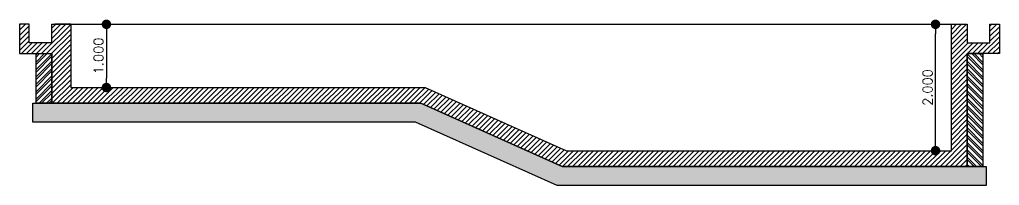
# Model space of a CAD drawing. Header units: metres. Extents: x 2217 to 2595, y -381 to -273.
# Drawn here: x 2423.12 to 2438.61, y -322.73 to -320.1 of the extents above; entities that cross this region are included whole.
import ezdxf

# ---------------------------------------------------------------- set-up
doc = ezdxf.new("R2010")
doc.units = ezdxf.units.M
doc.header["$LTSCALE"] = 0.5
doc.header["$MEASUREMENT"] = 0
doc.header["$PDMODE"] = 3
doc.header["$PDSIZE"] = -1
doc.layers.add('A-COLH', color=1, linetype='Continuous')
doc.layers.add('A-POOL', color=152, linetype='Continuous')
doc.layers.add('A-Wall', color=7, linetype='Continuous', lineweight=30)
doc.styles.add('ROMANS', font='romans.shx')
doc.dimstyles.new('Copy of dim50 new', dxfattribs={"dimscale": 50, "dimtxt": 0.003, "dimasz": 0.003, "dimexe": 0.001, "dimexo": 0.001, "dimgap": 0.001, "dimtad": 1, "dimdec": 3, "dimzin": 0, "dimdsep": 46, "dimtxsty": 'ROMANS', "dimblk": 'DOT', "dimcen": 0, "dimclrd": 5, "dimclre": 1, "dimclrt": 7, "dimadec": 0, "dimazin": 0, "dimtfac": 1, "dimtdec": 3, "dimtix": 1, "dimtmove": 2, "dimatfit": 3, "dimldrblk": 'DTICK', "dimfxl": 1, "dimtolj": 1, "dimtzin": 0, "dimlwe": 20, "dimarcsym": 0})

# ---------------------------------------------------------------- blocks, each defined once
blk = doc.blocks.new('_Dot')
at = {"color": 0, "linetype": 'ByBlock', "lineweight": -2}
blk.add_line((-0.5, 0), (-1, 0), dxfattribs=at)
at = {"color": 0, "linetype": 'ByBlock', "const_width": 0.5}
blk.add_lwpolyline([(-0.25, 0, 1), (0.25, 0, 1)], format="xyb", close=True, dxfattribs=at)
blk = doc.blocks.new('*D46')
at = {"layer": 'A-Wall', "color": 1, "linetype": 'Continuous', "lineweight": 20, "ltscale": 0.5, "transparency": 16777216}
for p, q in [((2423.979, -320.178), (2424.542, -320.178)), ((2423.979, -321.178), (2424.542, -321.178))]:
    blk.add_line(p, q, dxfattribs=at)
at = {"layer": 'A-Wall', "color": 5, "lineweight": -2, "ltscale": 0.5, "transparency": 16777216}
blk.add_line((2424.492, -320.328), (2424.492, -321.028), dxfattribs=at)
at = {"layer": 'DEFPOINTS', "color": 0, "ltscale": 0.5, "transparency": 16777216}
for p in [(2423.929, -320.178), (2423.929, -321.178), (2424.492, -321.178)]:
    blk.add_point(p, dxfattribs=at)
at = {"layer": 'A-Wall', "color": 5, "lineweight": -2, "ltscale": 0.5, "transparency": 16777216, "xscale": 0.15, "yscale": 0.15, "zscale": 0.15}
for p, rotation in [((2424.492, -320.178), 90), ((2424.492, -321.178), 270)]:
    blk.add_blockref('_Dot', p, dxfattribs=dict(at, rotation=rotation))
at = {"layer": 'A-Wall', "color": 7, "ltscale": 0.5, "transparency": 16777216, "insert": (2424.367, -320.678), "char_height": 0.15, "attachment_point": 5, "rotation": 90, "style": 'ROMANS'}
blk.add_mtext('\\A1;1.000', dxfattribs=at)
blk = doc.blocks.new('DTICK')
for p, q in [((0, 1.21), (0, -1.21)), ((-1.21, 0), (1.21, 0))]:
    blk.add_line(p, q)
at = {"color": 3}
blk.add_line((-0.63, -0.63), (0.63, 0.63), dxfattribs=at)
blk = doc.blocks.new('*D47')
at = {"layer": 'A-Wall', "color": 1, "linetype": 'Continuous', "lineweight": 20, "ltscale": 0.5, "transparency": 16777216}
for p, q in [((2437.799, -320.178), (2437.549, -320.178)), ((2437.799, -322.178), (2437.549, -322.178))]:
    blk.add_line(p, q, dxfattribs=at)
at = {"layer": 'A-Wall', "color": 5, "lineweight": -2, "ltscale": 0.5, "transparency": 16777216}
blk.add_line((2437.599, -322.028), (2437.599, -320.328), dxfattribs=at)
at = {"layer": 'DEFPOINTS', "color": 0, "ltscale": 0.5, "transparency": 16777216}
for p in [(2437.599, -320.178), (2437.849, -320.178), (2437.849, -322.178)]:
    blk.add_point(p, dxfattribs=at)
at = {"layer": 'A-Wall', "color": 5, "lineweight": -2, "ltscale": 0.5, "transparency": 16777216, "xscale": 0.15, "yscale": 0.15, "zscale": 0.15}
for p, rotation in [((2437.599, -320.178), 90), ((2437.599, -322.178), 270)]:
    blk.add_blockref('_Dot', p, dxfattribs=dict(at, rotation=rotation))
at = {"layer": 'A-Wall', "color": 7, "ltscale": 0.5, "transparency": 16777216, "insert": (2437.474, -321.178), "char_height": 0.15, "attachment_point": 5, "rotation": 90, "style": 'ROMANS'}
blk.add_mtext('\\A1;2.000', dxfattribs=at)

msp = doc.modelspace()

# ---------------------------------------------------------------- hatches: boundary and pattern name
at = {"layer": 'A-COLH', "ltscale": 0.5}
h = msp.add_hatch(dxfattribs=at)
h.set_pattern_fill('ANSI31', color=256, scale=0.45)
h.set_pattern_definition([(45, (1688.51726, -2141.362374), (-0.0397747564, 0.0397747564), [])])
h.paths.add_polyline_path([(2431.7672, -322.178), (2429.5313, -321.178), (2423.9288, -321.178), (2423.9288, -320.178), (2423.6788, -320.178), (2423.6288, -320.178), (2423.6288, -320.4728), (2423.2694, -320.4728), (2423.2694, -320.178), (2423.1194, -320.178), (2423.1194, -320.6423), (2423.6288, -320.6423), (2423.6288, -321.428), (2429.4627, -321.428), (2431.6986, -322.428), (2438.0994, -322.428), (2438.0994, -320.6423), (2438.3494, -320.6423), (2438.6088, -320.6423), (2438.6088, -320.178), (2438.4588, -320.178), (2438.4588, -320.4728), (2438.0994, -320.4728), (2438.0994, -320.178), (2437.8494, -320.178), (2437.8494, -322.178)])
h = msp.add_hatch(dxfattribs=at)
h.set_pattern_fill('ANSI32', color=256, scale=0.22, angle=-90)
h.set_pattern_definition([(45, (2415.46151, -320.17798), (-0.0583363, 0.0583363), []), (45, (2415.5004, -320.17798), (-0.0583363, 0.0583363), [])])
h.paths.add_polyline_path([(2423.6288, -320.6423), (2423.3788, -320.6423), (2423.3788, -321.428), (2423.6288, -321.428)])
h = msp.add_hatch(dxfattribs=at)
h.set_pattern_fill('ANSI32', color=256, scale=0.22, angle=-90)
h.set_pattern_definition([(315, (1688.51726, -2141.36237), (0.0583363094, 0.0583363094), []), (315, (1688.51726, -2141.401265), (0.0583363094, 0.0583363094), [])])
h.paths.add_polyline_path([(2438.0994, -322.428), (2438.3494, -322.428), (2438.3494, -320.6423), (2438.0994, -320.6423)])
h = msp.add_hatch(dxfattribs=at)
h.set_pattern_fill('GRAVEL', color=256, scale=0.22, angle=-90)
h.set_pattern_definition([(138.0127875, (1688.737258, -2141.820774), (-1.98, 1.76), [0.02959792, -2.93019937]), (94.96974073, (1688.715258, -2141.800974), (0.22, -2.64), [0.05079096, -5.028303447]), (42.5104471, (1688.710858, -2141.750374), (-2.42, -2.2), [0.03581336, -3.54552717]), (177.273689, (1688.655858, -2141.664574), (4.4, -0.22), [0.04625236, -4.57898277]), (202.8336542, (1688.609658, -2141.662374), (2.64, 1.1), [0.0453541, -4.490062088]), (267.273689, (1688.567858, -2141.679974), (0.22, 4.4), [0.04625236, -4.57898277]), (307.69424047, (1688.565658, -2141.726174), (-2.2, 2.86), [0.06116638, -6.05546668]), (342.25532837, (1688.603058, -2141.774574), (4.84, -1.54), [0.05774736, -5.71699073]), (31.4295656, (1688.658058, -2141.792174), (2.86, 1.76), [0.046409, -4.594496084]), (85.2363583, (1688.697658, -2141.767974), (-0.22, -2.42), [0.05298304, -2.596167767]), (132.3974378, (1688.702058, -2141.715174), (-2.42, 2.64), [0.06851856, -6.7833425]), (48.8140748, (1688.653658, -2141.882374), (1.32, 1.54), [0.02338622, -2.31524586]), (81.4692344, (1688.669058, -2141.864774), (-0.44, -2.86), [0.04449214, -4.404732512]), (135, (1688.67566, -2141.82077), (-0.22, 1e-17), [0.03111262, -0.280014364]), (113.1985905, (1688.702058, -2141.805374), (0.44, -1.1), [0.01675476, -1.658715323]), (201.8014095, (1688.695458, -2141.789974), (0.66, 0.22), [0.02369466, -1.161041598]), (300.9637565, (1688.673458, -2141.798774), (0.44, -0.66), [0.03848438, -1.244325037]), (71.565051, (1688.69326, -2141.831774), (-0.22, -0.44), [0.02782802, -0.667873065]), (286.3895403, (1688.695458, -2141.662374), (0.66, -2.2), [0.038984, -3.859425932]), (340.3461759, (1688.706458, -2141.699774), (-2.42, 0.88), [0.03270542, -3.237829704]), (203.1985905, (1688.737258, -2141.831774), (1.1, 0.44), [0.0335093, -1.641960783]), (253.6104597, (1688.706458, -2141.844974), (0.66, 2.2), [0.038984, -3.859425932]), (249.4439548, (1688.559058, -2141.662374), (0.44, 1.1), [0.0375936, -1.842087224]), (204.7751406, (1688.545858, -2141.697574), (2.42, 1.1), [0.03149916, -3.118421474]), (336.8014095, (1688.517258, -2141.833974), (1.1, -0.44), [0.0335093, -1.641960783]), (287.3540246, (1688.548058, -2141.847174), (-0.88, 2.86), [0.03687882, -3.650993195]), (339.4439548, (1688.517258, -2141.726174), (-1.1, 0.44), [0.0187968, -1.860884024]), (11.3099325, (1688.51726, -2141.820774), (0.88, 0.22), [0.0112178, -1.110566493]), (75.9637565, (1688.52826, -2141.818574), (-0.22, -0.66), [0.0453541, -0.861729138]), (96.00900596, (1688.539258, -2141.774574), (0.22, -2.2), [0.042031, -4.161063098]), (213.6900675, (1688.65366, -2141.798774), (0.44, 0.22), [0.03172884, -0.76149244]), (263.1572266, (1688.627258, -2141.816374), (-0.44, -3.74), [0.05539468, -5.484063777]), (330.9453959, (1688.620658, -2141.871374), (-1.54, 0.88), [0.02265032, -2.24238831]), (0, (1688.64046, -2141.88237), (0.22, 0.22), [0.0132, -0.2068]), (30.2564372, (1688.545858, -2141.770174), (-1.54, -0.88), [0.03056328, -3.025774398]), (318.0127875, (1688.572258, -2141.754774), (1.98, -1.76), [0.05919584, -2.90060145]), (270, (1688.61626, -2141.79437), (0.22, -0.22), [0.0572, -0.1628]), (235.3048465, (1688.616258, -2141.851574), (-1.54, -2.2), [0.03478508, -3.443720346]), (164.0546041, (1688.596458, -2141.880174), (-0.88, 0.22), [0.03203244, -1.569591736]), (117.64597536, (1688.565658, -2141.871374), (-2.2, 4.18), [0.0521543, -5.16328432]), (85.42607874, (1688.541458, -2141.825174), (0.22, 2.86), [0.05517578, -5.46239615])])
h.paths.add_polyline_path([(2431.6986, -322.428), (2429.4627, -321.428), (2423.3288, -321.428), (2423.3288, -321.728), (2429.3803, -321.728), (2431.6162, -322.728), (2438.3994, -322.728), (2438.3994, -322.428)])

# ---------------------------------------------------------------- linework, layer by layer
at = {"layer": 'A-POOL', "ltscale": 0.5}
msp.add_line((2423.9288, -320.178), (2437.8494, -320.178), dxfattribs=at)
at = {"layer": 'A-Wall', "ltscale": 0.5}
for p, q in [((2423.2694, -320.178), (2423.1194, -320.178)), ((2423.1194, -320.178), (2423.1194, -320.6423)), ((2423.2694, -320.4728), (2423.2694, -320.178)), ((2423.6288, -320.178), (2423.9288, -320.178)), ((2423.6288, -320.178), (2423.9288, -320.178)), ((2423.6288, -320.4728), (2423.6288, -320.178)), ((2423.9288, -320.178), (2423.6788, -320.178)), ((2423.9288, -320.178), (2423.9288, -321.178)), ((2437.8494, -322.178), (2437.8494, -320.178)), ((2437.8494, -320.178), (2438.0994, -320.178)), ((2438.0994, -320.178), (2438.0994, -320.4728)), ((2438.4588, -320.4728), (2438.4588, -320.178)), ((2438.4588, -320.178), (2438.6088, -320.178)), ((2438.6088, -320.178), (2438.6088, -320.6423)), ((2423.6288, -320.4728), (2423.2694, -320.4728)), ((2438.0994, -320.4728), (2438.4588, -320.4728)), ((2423.1194, -320.6423), (2423.6288, -320.6423)), ((2423.6288, -321.428), (2423.6288, -320.6423)), ((2438.6088, -320.6423), (2438.0994, -320.6423)), ((2438.0994, -320.6423), (2438.0994, -322.428)), ((2423.9288, -321.178), (2429.5313, -321.178)), ((2429.5313, -321.178), (2431.7672, -322.178)), ((2429.4627, -321.428), (2423.6288, -321.428)), ((2431.6986, -322.428), (2429.4627, -321.428)), ((2431.7672, -322.178), (2437.8494, -322.178)), ((2438.0994, -322.428), (2431.6986, -322.428))]:
    msp.add_line(p, q, dxfattribs=at)
for points in [[(2423.3788, -321.428), (2423.3788, -320.6423), (2423.6288, -320.6423), (2423.6288, -321.428)], [(2438.0994, -322.428), (2438.0994, -320.6423), (2438.3494, -320.6423), (2438.3494, -322.428)]]:
    msp.add_lwpolyline(points, close=True, dxfattribs=at)
msp.add_lwpolyline([(2438.3994, -322.728), (2431.6162, -322.728), (2429.3803, -321.728), (2423.3288, -321.728), (2423.3288, -321.428), (2429.4627, -321.428), (2431.6986, -322.428), (2438.3994, -322.428), (2438.3994, -322.728)], dxfattribs=at)

# ---------------------------------------------------------------- dimensions: what is measured, and where the dimension line sits
for base, p1, p2, picture, middle in [((2424.4924, -321.178), (2423.9288, -320.178), (2423.9288, -321.178), '*D46', (2424.3674, -320.678)), ((2437.5987, -320.178), (2437.8494, -322.178), (2437.8494, -320.178), '*D47', (2437.4737, -321.178))]:
    dim = msp.add_linear_dim(base=base, p1=p1, p2=p2, angle=90, dimstyle='Copy of dim50 new', dxfattribs=at)
    dim.commit()
    dim.dimension.update_dxf_attribs({"geometry": picture, "text_midpoint": middle})

doc.saveas('drawing.dxf')
